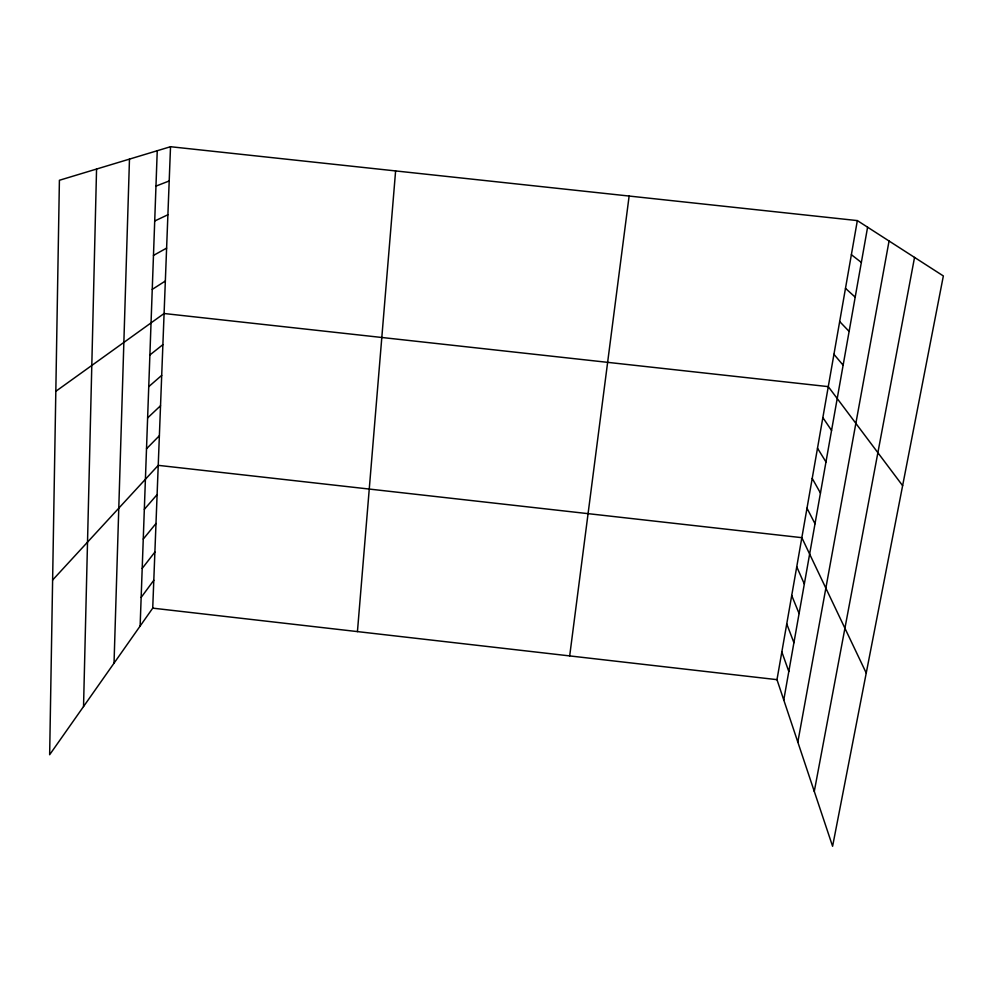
<?xml version="1.0" encoding="UTF-8"?>
<svg xmlns="http://www.w3.org/2000/svg" width="993" height="993" viewBox="0 0 993 993"><rect width="100%" height="100%" fill="white"/><g stroke="black" fill="none" stroke-linecap="round" stroke-linejoin="round"><path stroke-width="1.49" d="M83.536 706.544L96.557 169.046M114.034 663.163L129.475 159.103M140.125 626.062L157.242 150.725M170.523 146.716L59.406 180.267L49.65 754.73L152.723 608.15L170.523 146.716L857.344 220.595L943.35 275.955L832.593 846.284L776.985 679.659L857.344 220.595M357.443 631.598L395.611 170.933M569.684 655.914L629.128 196.043M783.762 699.978L867.597 227.198M797.826 742.106L889.058 241.014M814.285 791.421L914.541 257.41M141.155 597.426L153.803 580.272M142.198 568.43L154.896 552.058M143.265 539.087L155.988 523.497M144.333 509.359L157.105 494.601M52.617 580.036L158.235 465.345L801.835 537.672L866.231 673.031M146.505 448.786L159.376 435.728M147.622 417.916L160.531 405.74M148.751 386.649L161.698 375.379M149.881 354.973L162.889 344.645M55.831 391.292L164.093 313.515L828.286 386.637L902.625 485.664M152.252 289.385L165.334 281.031M153.468 255.424L166.613 248.113M154.709 221.005L167.891 214.761M155.963 186.113L169.195 180.962M152.723 608.15L776.985 679.659M851.373 254.704L861.353 262.425M845.49 288.342L855.196 297.155M839.668 321.546L849.114 331.414M833.934 354.302L843.131 365.213M822.862 417.606L831.563 430.453M817.5 448.191L825.977 461.968M812.212 478.39L820.454 493.062M806.999 508.217L815.017 523.758M796.746 566.767L804.33 583.996M791.719 595.502L799.092 613.537M786.741 623.902L793.928 642.707M781.839 651.942L788.814 671.529"/></g></svg>
